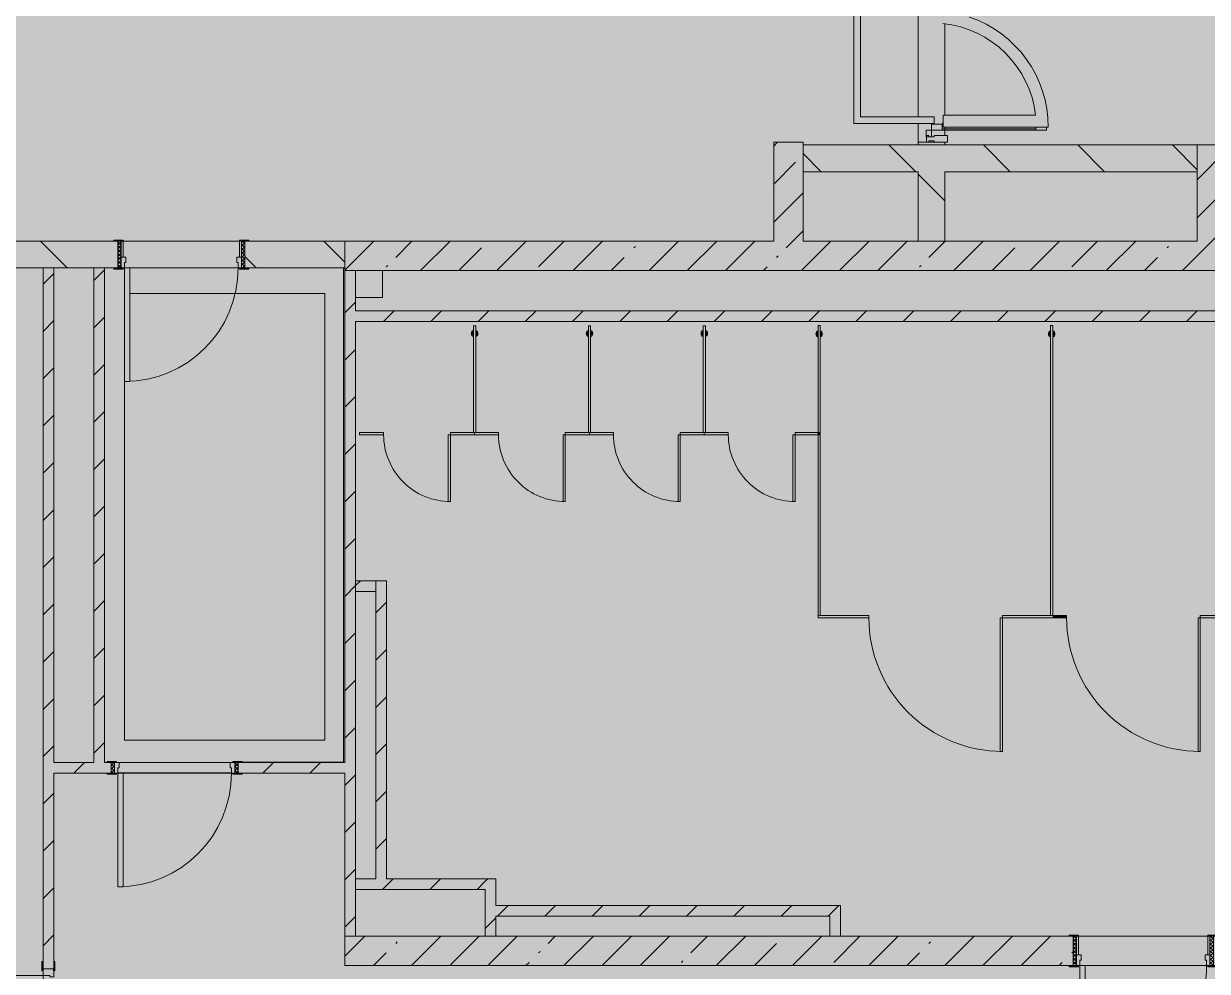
# Model space of a CAD drawing. Header units: millimetres. Extents: x 81633 to 280618, y -8553 to 29000.
# Drawn here: x 237307 to 246167, y 5138 to 12227 of the extents above; entities that cross this region are included whole.
import ezdxf

# ---------------------------------------------------------------- set-up
doc = ezdxf.new("R2010")
doc.units = ezdxf.units.MM
for name, color, linetype, lineweight, true_color in [('A-DETL-1', 7, 'Continuous', 5, 0x737373), ('A-DETL-GENF-4', 7, 'Continuous', 5, 0xe2e2e2), ('A-DETL-GENF-5', 7, 'Continuous', 5, 0xb7b7b7), ('A-DOOR-3', 7, 'Continuous', 5, 0xb7b7b7), ('A-DOOR-4', 7, 'Continuous', 5, 0xe2e2e2), ('A-DOOR-5', 7, 'Continuous', 5, 0xaaaaaa), ('A-DOOR-7', 7, 'Continuous', 5, 0x737373), ('A-DOOR-FRAM-2', 7, 'Continuous', 5, 0xe2e2e2), ('A-DOOR-FRAM-3', 7, 'Continuous', 5, 0xb7b7b7), ('A-DOOR-FRAM-4', 7, 'Continuous', 5, 0xaaaaaa), ('A-FLOR-3', 7, 'Continuous', 5, 0xb7b7b7), ('A-GENM-8', 7, 'Continuous', 5, 0x737373), ('A-GENM-9', 7, 'Continuous', 5, 0xe2ddcd), ('A-GLAZ-CWMG-4', 7, 'Continuous', 5, 0x737373), ('A-WALL-4', 7, 'Continuous', 9, 0x737373), ('I-WALL-6', 7, 'Continuous', 5, 0x737373)]:
    doc.layers.add(name, color=color, linetype=linetype, lineweight=lineweight, true_color=true_color)
doc.layers.add('A-DETL-GENF-3', color=7, linetype='Continuous', lineweight=9, true_color=0xc0c0c0, transparency=0.4)
doc.layers.add('I-WALL-5', color=7, linetype='Continuous', lineweight=5)
pattern_1 = [(45, (145501.93, 0), (-176.7767, 176.7767), [])]
pattern_2 = [(45, (145501.93, 0), (-285.1231, 285.1231), []), (45, (145787.05, 0), (-285.1231, 285.1231), [504.031, -100.806, 16.764, -84.042])]
pattern_3 = [(135, (145501.93, 0), (-353.5534, -353.5534), [])]

# ---------------------------------------------------------------- blocks, each defined once
blk = doc.blocks.new('110_Дверь_СКБ_1Ст_Внутренняя1 - Д-7а_л__950x2100h_Туалет-V150-2_3_3_птичка')
at = {"layer": 'A-DOOR-4'}
h = blk.add_hatch(color=256, dxfattribs=at)
h.paths.add_polyline_path([(487.5, 110), (487.5, 70), (477.5, 70), (477.5, 30), (512.5, 30), (512.5, 110)])
h.paths.add_polyline_path([(-462.5, 110), (-487.5, 110), (-487.5, 30), (-452.5, 30), (-452.5, 70), (-462.5, 70)])
at = {"layer": 'A-DOOR-5'}
h = blk.add_hatch(dxfattribs=at)
h.set_pattern_fill('FP_11', color=256, style=0, pattern_type=2)
h.set_pattern_definition([(135, (1776.41, 174.685), (-14.14214, -14.14214), []), (225, (1776.41, 174.685), (14.14214, -14.14214), [])])
h.paths.add_polyline_path([(537.5, 110), (512.5, 110), (512.5, -110), (537.5, -110)])
at = {"layer": 'A-DOOR-FRAM-2'}
for points in [[(447.5, 1060), (447.5, 110), (487.5, 110), (487.5, 1060)], [(-542.5, 118), (-542.5, 110), (-472.5, 110), (-472.5, 118)], [(567.5, 118), (497.5, 118), (497.5, 110), (567.5, 110)], [(-472.5, 30), (-487.5, 30), (-487.5, -110), (-472.5, -110)], [(512.5, 30), (497.5, 30), (497.5, -110), (512.5, -110)], [(-542.5, -110), (-542.5, -118), (-472.5, -118), (-472.5, -110)], [(567.5, -110), (497.5, -110), (497.5, -118), (567.5, -118)]]:
    blk.add_hatch(color=256, dxfattribs=at).paths.add_polyline_path(points)
at = {"layer": 'A-DOOR-FRAM-4'}
h = blk.add_hatch(dxfattribs=at)
h.set_pattern_fill('FP_12', color=256, style=0, pattern_type=2)
h.set_pattern_definition([(45, (-346.384, 174.685), (-14.1421, 14.1421), []), (135, (-346.384, 174.685), (-14.1421, -14.1421), [])])
h.paths.add_polyline_path([(-487.5, 110), (-512.5, 110), (-512.5, -110), (-487.5, -110)])
at = {"layer": 'A-DOOR-3'}
for p, q in [((487.5, 1060), (447.5, 1060)), ((447.5, 1060), (447.5, 110)), ((487.5, 110), (487.5, 1060)), ((447.5, 110), (487.5, 110))]:
    blk.add_line(p, q, dxfattribs=at)
blk.add_arc((487.5, 110), 950, 90, 180, dxfattribs=at)
at = {"layer": 'A-DOOR-FRAM-3'}
for p, q in [((-472.5, 118), (-542.5, 118)), ((-542.5, 118), (-542.5, 110)), ((-542.5, 110), (-472.5, 110)), ((-487.5, 110), (-512.5, 110)), ((-512.5, 110), (-512.5, -110)), ((-462.5, 110), (-487.5, 110)), ((-487.5, 110), (-487.5, 30)), ((-487.5, -110), (-487.5, 110)), ((-472.5, 110), (-487.5, 110)), ((-487.5, 110), (-487.5, 109)), ((-487.5, 109), (-472.5, 109)), ((-472.5, 110), (-472.5, 118)), ((-472.5, 109), (-472.5, 110)), ((-462.5, 70), (-462.5, 110)), ((487.5, 110), (487.5, 70)), ((512.5, 110), (487.5, 110)), ((567.5, 118), (497.5, 118)), ((497.5, 118), (497.5, 110)), ((512.5, 110), (497.5, 110)), ((497.5, 110), (497.5, 109)), ((497.5, 110), (567.5, 110)), ((497.5, 109), (512.5, 109)), ((512.5, 30), (512.5, 110)), ((537.5, 110), (512.5, 110)), ((512.5, 110), (512.5, -110)), ((512.5, 109), (512.5, 110)), ((537.5, -110), (537.5, 110)), ((567.5, 110), (567.5, 118)), ((-487.5, 30), (-452.5, 30)), ((-472.5, 30), (-487.5, 30)), ((-487.5, 30), (-487.5, -110)), ((-472.5, -110), (-472.5, 30)), ((-452.5, 70), (-462.5, 70)), ((-452.5, 30), (-452.5, 70)), ((487.5, 70), (477.5, 70)), ((477.5, 70), (477.5, 30)), ((477.5, 30), (512.5, 30)), ((512.5, 30), (497.5, 30)), ((497.5, 30), (497.5, -110)), ((512.5, -110), (512.5, 30)), ((-472.5, -110), (-542.5, -110)), ((-542.5, -110), (-542.5, -118)), ((-542.5, -118), (-472.5, -118)), ((-512.5, -110), (-487.5, -110)), ((-487.5, -110), (-472.5, -110)), ((-472.5, -118), (-472.5, -110)), ((497.5, -110), (512.5, -110)), ((567.5, -110), (497.5, -110)), ((497.5, -110), (497.5, -118)), ((497.5, -118), (567.5, -118)), ((512.5, -110), (537.5, -110)), ((567.5, -118), (567.5, -110))]:
    blk.add_line(p, q, dxfattribs=at)
blk = doc.blocks.new('110_Дверь_СКБ_2Ст - Д-5_п_ Из игровой в коридор-32215844-2_3_3_птичка')
at = {"layer": 'A-DOOR-4'}
for points in [[(-637.5, 940), (-637.5, 40), (-587.5, 40), (-587.5, 940)], [(612.5, 371.3), (612.5, 40), (662.5, 40), (662.5, 440), (612.5, 440)]]:
    blk.add_hatch(color=256, dxfattribs=at).paths.add_polyline_path(points)
h = blk.add_hatch(color=256, dxfattribs=at)
h.paths.add_polyline_path([(-687.5, 40), (-687.5, -40), (-627.5, -40), (-627.5, -10), (-637.5, -10), (-637.5, 40)])
h.paths.add_polyline_path([(652.5, -40), (712.5, -40), (712.5, 40), (662.5, 40), (662.5, -10), (652.5, -10)])
at = {"layer": 'A-DOOR-FRAM-2'}
for points in [[(-742.5, 40), (-672.5, 40), (-672.5, 48), (-742.5, 48)], [(697.5, 40), (767.5, 40), (767.5, 48), (697.5, 48)], [(-742.5, -48), (-672.5, -48), (-672.5, -40), (-742.5, -40)], [(697.5, -48), (767.5, -48), (767.5, -40), (697.5, -40)]]:
    blk.add_hatch(color=256, dxfattribs=at).paths.add_polyline_path(points)
at = {"layer": 'A-DOOR-3'}
for p, q in [((-637.5, 940), (-637.5, 40)), ((-587.5, 940), (-637.5, 940)), ((-587.5, 40), (-587.5, 940)), ((662.5, 440), (612.5, 440)), ((612.5, 440), (612.5, 40)), ((662.5, 40), (662.5, 440)), ((-637.5, 40), (-587.5, 40)), ((612.5, 40), (662.5, 40))]:
    blk.add_line(p, q, dxfattribs=at)
for centre, radius, start, end in [((-637.5, 40), 900, 0, 90), ((662.5, 40), 400, 90, 180)]:
    blk.add_arc(centre, radius, start, end, dxfattribs=at)
at = {"layer": 'A-DOOR-FRAM-3'}
for p, q in [((-672.5, 48), (-742.5, 48)), ((-742.5, 48), (-742.5, 40)), ((-742.5, 40), (-672.5, 40)), ((-637.5, 40), (-687.5, 40)), ((-687.5, 40), (-687.5, -40)), ((-672.5, 40), (-672.5, 48)), ((-637.5, -10), (-637.5, 40)), ((662.5, 40), (662.5, -10)), ((712.5, 40), (662.5, 40)), ((767.5, 48), (697.5, 48)), ((697.5, 48), (697.5, 40)), ((697.5, 40), (767.5, 40)), ((712.5, -40), (712.5, 40)), ((767.5, 40), (767.5, 48)), ((-672.5, -40), (-742.5, -40)), ((-742.5, -40), (-742.5, -48)), ((-742.5, -48), (-672.5, -48)), ((-672.5, -39), (-687.5, -39)), ((-687.5, -39), (-687.5, -40)), ((-687.5, -40), (-627.5, -40)), ((-687.5, -40), (-672.5, -40)), ((-672.5, -40), (-672.5, -39)), ((-672.5, -48), (-672.5, -40)), ((-627.5, -10), (-637.5, -10)), ((-627.5, -40), (-627.5, -10)), ((662.5, -10), (652.5, -10)), ((652.5, -10), (652.5, -40)), ((652.5, -40), (712.5, -40)), ((712.5, -39), (697.5, -39)), ((697.5, -39), (697.5, -40)), ((697.5, -40), (712.5, -40)), ((767.5, -40), (697.5, -40)), ((697.5, -40), (697.5, -48)), ((697.5, -48), (767.5, -48)), ((712.5, -40), (712.5, -39)), ((767.5, -48), (767.5, -40))]:
    blk.add_line(p, q, dxfattribs=at)
blk = doc.blocks.new('110_Дверь_СКБ_1Ст_Внутренняя1 - Д-8 950x2100h_охрана-V109-2_3_3_птичка')
at = {"layer": 'A-DOOR-4'}
h = blk.add_hatch(color=256, dxfattribs=at)
h.paths.add_polyline_path([(437.5, 100), (437.5, 60), (427.5, 60), (427.5, 20), (462.5, 20), (462.5, 100)])
h.paths.add_polyline_path([(-412.5, 100), (-437.5, 100), (-437.5, 20), (-402.5, 20), (-402.5, 60), (-412.5, 60)])
at = {"layer": 'A-DOOR-5'}
h = blk.add_hatch(dxfattribs=at)
h.set_pattern_fill('FP_6', color=256, style=0, pattern_type=2)
h.set_pattern_definition([(135, (1826.41, 164.685), (-14.14214, -14.14214), []), (225, (1826.41, 164.685), (14.14214, -14.14214), [])])
h.paths.add_polyline_path([(487.5, 100), (462.5, 100), (462.5, -100), (487.5, -100)])
at = {"layer": 'A-DOOR-FRAM-2'}
for points in [[(397.5, 950), (397.5, 100), (437.5, 100), (437.5, 950)], [(-492.5, 108), (-492.5, 100), (-422.5, 100), (-422.5, 108)], [(517.5, 108), (447.5, 108), (447.5, 100), (517.5, 100)], [(-422.5, 20), (-437.5, 20), (-437.5, -100), (-422.5, -100)], [(462.5, 20), (447.5, 20), (447.5, -100), (462.5, -100)], [(-492.5, -100), (-492.5, -108), (-422.5, -108), (-422.5, -100)], [(447.5, -100), (447.5, -108), (517.5, -108), (517.5, -100)]]:
    blk.add_hatch(color=256, dxfattribs=at).paths.add_polyline_path(points)
at = {"layer": 'A-DOOR-FRAM-4'}
h = blk.add_hatch(dxfattribs=at)
h.set_pattern_fill('FP_7', color=256, style=0, pattern_type=2)
h.set_pattern_definition([(45, (-296.384, 164.685), (-14.1421, 14.1421), []), (135, (-296.384, 164.685), (-14.1421, -14.1421), [])])
h.paths.add_polyline_path([(-437.5, 100), (-462.5, 100), (-462.5, -100), (-437.5, -100)])
at = {"layer": 'A-DOOR-3'}
for p, q in [((437.5, 950), (397.5, 950)), ((397.5, 950), (397.5, 100)), ((437.5, 100), (437.5, 950)), ((397.5, 100), (437.5, 100))]:
    blk.add_line(p, q, dxfattribs=at)
blk.add_arc((437.5, 100), 850, 90, 180, dxfattribs=at)
at = {"layer": 'A-DOOR-FRAM-3'}
for p, q in [((-422.5, 108), (-492.5, 108)), ((-492.5, 108), (-492.5, 100)), ((-492.5, 100), (-422.5, 100)), ((-437.5, 100), (-462.5, 100)), ((-462.5, 100), (-462.5, -100)), ((-412.5, 100), (-437.5, 100)), ((-437.5, 100), (-437.5, 20)), ((-437.5, -100), (-437.5, 100)), ((-422.5, 100), (-437.5, 100)), ((-437.5, 100), (-437.5, 99)), ((-437.5, 99), (-422.5, 99)), ((-422.5, 100), (-422.5, 108)), ((-422.5, 99), (-422.5, 100)), ((-412.5, 60), (-412.5, 100)), ((437.5, 100), (437.5, 60)), ((462.5, 100), (437.5, 100)), ((517.5, 108), (447.5, 108)), ((447.5, 108), (447.5, 100)), ((462.5, 100), (447.5, 100)), ((447.5, 100), (447.5, 99)), ((447.5, 100), (517.5, 100)), ((447.5, 99), (462.5, 99)), ((462.5, 20), (462.5, 100)), ((487.5, 100), (462.5, 100)), ((462.5, 100), (462.5, -100)), ((462.5, 99), (462.5, 100)), ((487.5, -100), (487.5, 100)), ((517.5, 100), (517.5, 108)), ((-437.5, 20), (-402.5, 20)), ((-422.5, 20), (-437.5, 20)), ((-437.5, 20), (-437.5, -100)), ((-422.5, -100), (-422.5, 20)), ((-402.5, 60), (-412.5, 60)), ((-402.5, 20), (-402.5, 60)), ((437.5, 60), (427.5, 60)), ((427.5, 60), (427.5, 20)), ((427.5, 20), (462.5, 20)), ((462.5, 20), (447.5, 20)), ((447.5, 20), (447.5, -100)), ((462.5, -100), (462.5, 20)), ((-422.5, -100), (-492.5, -100)), ((-492.5, -100), (-492.5, -108)), ((-492.5, -108), (-422.5, -108)), ((-462.5, -100), (-437.5, -100)), ((-437.5, -100), (-422.5, -100)), ((-422.5, -108), (-422.5, -100)), ((447.5, -100), (462.5, -100)), ((517.5, -100), (447.5, -100)), ((447.5, -100), (447.5, -108)), ((447.5, -108), (517.5, -108)), ((462.5, -100), (487.5, -100)), ((517.5, -108), (517.5, -100))]:
    blk.add_line(p, q, dxfattribs=at)
blk = doc.blocks.new('110_Дверь_СКБ_1Ст_Внутренняя1 - Д-8 950x2100h_охрана-V153-2_3_3_птичка')
at = {"layer": 'A-DOOR-4'}
h = blk.add_hatch(color=256, dxfattribs=at)
h.paths.add_polyline_path([(437.5, 40), (437.5, 0), (427.5, 0), (427.5, -40), (462.5, -40), (462.5, 40)])
h.paths.add_polyline_path([(-412.5, 40), (-437.5, 40), (-437.5, -40), (-402.5, -40), (-402.5, 0), (-412.5, 0)])
at = {"layer": 'A-DOOR-5'}
h = blk.add_hatch(dxfattribs=at)
h.set_pattern_fill('FP_15', color=256, style=0, pattern_type=2)
h.set_pattern_definition([(135, (1826.41, 104.685), (-14.14214, -14.14214), []), (225, (1826.41, 104.685), (14.14214, -14.14214), [])])
h.paths.add_polyline_path([(487.5, 40), (462.5, 40), (462.5, -40), (487.5, -40)])
at = {"layer": 'A-DOOR-FRAM-2'}
for points in [[(397.5, 890), (397.5, 40), (437.5, 40), (437.5, 890)], [(-492.5, 48), (-492.5, 40), (-422.5, 40), (-422.5, 48)], [(517.5, 48), (447.5, 48), (447.5, 40), (517.5, 40)], [(-422.5, -40), (-492.5, -40), (-492.5, -48), (-422.5, -48)], [(447.5, -40), (447.5, -48), (517.5, -48), (517.5, -40)]]:
    blk.add_hatch(color=256, dxfattribs=at).paths.add_polyline_path(points)
at = {"layer": 'A-DOOR-FRAM-4'}
h = blk.add_hatch(dxfattribs=at)
h.set_pattern_fill('FP_16', color=256, style=0, pattern_type=2)
h.set_pattern_definition([(45, (-296.384, 104.685), (-14.1421, 14.1421), []), (135, (-296.384, 104.685), (-14.1421, -14.1421), [])])
h.paths.add_polyline_path([(-437.5, 40), (-462.5, 40), (-462.5, -40), (-437.5, -40)])
at = {"layer": 'A-DOOR-3'}
for p, q in [((437.5, 890), (397.5, 890)), ((397.5, 890), (397.5, 40)), ((437.5, 40), (437.5, 890)), ((397.5, 40), (437.5, 40))]:
    blk.add_line(p, q, dxfattribs=at)
blk.add_arc((437.5, 40), 850, 90, 180, dxfattribs=at)
at = {"layer": 'A-DOOR-FRAM-3'}
for p, q in [((-422.5, 48), (-492.5, 48)), ((-492.5, 48), (-492.5, 40)), ((-492.5, 40), (-422.5, 40)), ((-437.5, 40), (-462.5, 40)), ((-462.5, 40), (-462.5, -40)), ((-412.5, 40), (-437.5, 40)), ((-437.5, 40), (-437.5, -40)), ((-437.5, -40), (-437.5, 40)), ((-422.5, 40), (-437.5, 40)), ((-437.5, 40), (-437.5, 39)), ((-437.5, 39), (-422.5, 39)), ((-422.5, 40), (-422.5, 48)), ((-422.5, 39), (-422.5, 40)), ((-412.5, 0), (-412.5, 40)), ((-402.5, 0), (-412.5, 0)), ((-402.5, -40), (-402.5, 0)), ((437.5, 0), (427.5, 0)), ((427.5, 0), (427.5, -40)), ((437.5, 40), (437.5, 0)), ((462.5, 40), (437.5, 40)), ((517.5, 48), (447.5, 48)), ((447.5, 48), (447.5, 40)), ((462.5, 40), (447.5, 40)), ((447.5, 40), (447.5, 39)), ((447.5, 40), (517.5, 40)), ((447.5, 39), (462.5, 39)), ((462.5, -40), (462.5, 40)), ((487.5, 40), (462.5, 40)), ((462.5, 40), (462.5, -40)), ((462.5, 39), (462.5, 40)), ((487.5, -40), (487.5, 40)), ((517.5, 40), (517.5, 48)), ((-422.5, -40), (-492.5, -40)), ((-492.5, -40), (-492.5, -48)), ((-492.5, -48), (-422.5, -48)), ((-462.5, -40), (-437.5, -40)), ((-422.5, -39), (-437.5, -39)), ((-437.5, -39), (-437.5, -40)), ((-437.5, -40), (-402.5, -40)), ((-437.5, -40), (-422.5, -40)), ((-422.5, -40), (-422.5, -39)), ((-422.5, -48), (-422.5, -40)), ((427.5, -40), (462.5, -40)), ((462.5, -39), (447.5, -39)), ((447.5, -39), (447.5, -40)), ((447.5, -40), (462.5, -40)), ((517.5, -40), (447.5, -40)), ((447.5, -40), (447.5, -48)), ((447.5, -48), (517.5, -48)), ((462.5, -40), (462.5, -39)), ((462.5, -40), (487.5, -40)), ((517.5, -48), (517.5, -40))]:
    blk.add_line(p, q, dxfattribs=at)
blk = doc.blocks.new('131_Сантехническая перегородка 7 - СП-1-V229-2_3_3_птичка')
at = {"layer": 'A-GENM-9'}
blk.add_hatch(color=256, dxfattribs=at).paths.add_polyline_path([(2165.9, 8), (-4.1, 8), (-4.1, -8), (2165.9, -8)])
at = {"layer": 'A-GENM-8'}
for p, q in [((2165.9, 8), (-4.1, 8)), ((-4.1, 8), (-4.1, -8)), ((2165.9, -8), (2165.9, 8)), ((-4.1, -8), (2165.9, -8))]:
    blk.add_line(p, q, dxfattribs=at)
at = {"layer": 'A-GENM-8', "flags": 128}
for points in [[(71.5, 8), (71.1, 8.5), (70.8, 9), (70.4, 9.5), (70, 9.9), (69.6, 10.4), (69.2, 10.8), (68.8, 11.2), (68.3, 11.6), (67.8, 12), (67.3, 12.3), (66.8, 12.7), (66.3, 13), (65.8, 13.3), (65.3, 13.6), (64.7, 13.8), (64.2, 14), (63.6, 14.3), (63, 14.4), (62.4, 14.6), (61.9, 14.7), (61.3, 14.9), (60.7, 14.9), (60.1, 15), (59.5, 15.1), (58.9, 15.1), (58.3, 15.1), (57.7, 15), (57.1, 15), (56.5, 14.9), (55.9, 14.8), (55.3, 14.7), (54.7, 14.5), (54.1, 14.4), (53.5, 14.2), (53, 13.9), (52.4, 13.7), (51.9, 13.4), (51.4, 13.2), (50.8, 12.9), (50.3, 12.5), (49.8, 12.2), (49.3, 11.8), (48.9, 11.4), (48.4, 11), (48, 10.6), (47.6, 10.2), (47.2, 9.7), (46.8, 9.3), (46.4, 8.8), (46.1, 8.3), (45.9, 8)], [(45.9, -8), (46.3, -8.5), (46.6, -9), (47, -9.5), (47.4, -9.9), (47.8, -10.4), (48.2, -10.8), (48.6, -11.2), (49.1, -11.6), (49.6, -12), (50, -12.3), (50.5, -12.7), (51.1, -13), (51.6, -13.3), (52.1, -13.6), (52.7, -13.8), (53.2, -14), (53.8, -14.3), (54.4, -14.4), (54.9, -14.6), (55.5, -14.7), (56.1, -14.9), (56.7, -14.9), (57.3, -15), (57.9, -15.1), (58.5, -15.1), (59.1, -15.1), (59.7, -15), (60.3, -15), (60.9, -14.9), (61.5, -14.8), (62.1, -14.7), (62.7, -14.5), (63.3, -14.4), (63.8, -14.2), (64.4, -13.9), (65, -13.7), (65.5, -13.4), (66, -13.2), (66.6, -12.9), (67.1, -12.5), (67.6, -12.2), (68, -11.8), (68.5, -11.4), (69, -11), (69.4, -10.6), (69.8, -10.2), (70.2, -9.7), (70.6, -9.3), (70.9, -8.8), (71.3, -8.3), (71.5, -8)]]:
    blk.add_lwpolyline(points, dxfattribs=at)
at = {"layer": 'A-GENM-8'}
for radius, start, end in [(24.6, 19.91127, 160.08873), (17.6, 45, 135), (17.6, 45, 135), (15.1, 45, 135), (24.6, 199.91127, 340.08873), (17.6, 225, 315), (17.6, 225, 315), (15.1, 225, 315)]:
    blk.add_arc((58.7, 0), radius, start, end, dxfattribs=at)
blk = doc.blocks.new('131_Сантехническая перегородка 6 - СП-1-V230-2_3_3_птичка')
at = {"layer": 'A-GENM-9'}
blk.add_hatch(color=256, dxfattribs=at).paths.add_polyline_path([(800, 8), (0, 8), (0, -8), (800, -8)])
at = {"layer": 'A-GENM-8'}
for p, q in [((800, 8), (0, 8)), ((0, 8), (0, -8)), ((800, -8), (800, 8)), ((0, -8), (800, -8))]:
    blk.add_line(p, q, dxfattribs=at)
at = {"layer": 'A-GENM-8', "flags": 128}
for points in [[(71.5, 8), (71.1, 8.5), (70.8, 9), (70.4, 9.5), (70, 9.9), (69.6, 10.4), (69.2, 10.8), (68.8, 11.2), (68.3, 11.6), (67.8, 12), (67.3, 12.3), (66.8, 12.7), (66.3, 13), (65.8, 13.3), (65.3, 13.6), (64.7, 13.8), (64.2, 14), (63.6, 14.3), (63, 14.4), (62.4, 14.6), (61.9, 14.7), (61.3, 14.9), (60.7, 14.9), (60.1, 15), (59.5, 15.1), (58.9, 15.1), (58.3, 15.1), (57.7, 15), (57.1, 15), (56.5, 14.9), (55.9, 14.8), (55.3, 14.7), (54.7, 14.5), (54.1, 14.4), (53.5, 14.2), (53, 13.9), (52.4, 13.7), (51.9, 13.4), (51.4, 13.2), (50.8, 12.9), (50.3, 12.5), (49.8, 12.2), (49.3, 11.8), (48.9, 11.4), (48.4, 11), (48, 10.6), (47.6, 10.2), (47.2, 9.7), (46.8, 9.3), (46.4, 8.8), (46.1, 8.3), (45.9, 8)], [(45.9, -8), (46.3, -8.5), (46.6, -9), (47, -9.5), (47.4, -9.9), (47.8, -10.4), (48.2, -10.8), (48.6, -11.2), (49.1, -11.6), (49.6, -12), (50, -12.3), (50.5, -12.7), (51.1, -13), (51.6, -13.3), (52.1, -13.6), (52.7, -13.8), (53.2, -14), (53.8, -14.3), (54.4, -14.4), (54.9, -14.6), (55.5, -14.7), (56.1, -14.9), (56.7, -14.9), (57.3, -15), (57.9, -15.1), (58.5, -15.1), (59.1, -15.1), (59.7, -15), (60.3, -15), (60.9, -14.9), (61.5, -14.8), (62.1, -14.7), (62.7, -14.5), (63.3, -14.4), (63.8, -14.2), (64.4, -13.9), (65, -13.7), (65.5, -13.4), (66, -13.2), (66.6, -12.9), (67.1, -12.5), (67.6, -12.2), (68, -11.8), (68.5, -11.4), (69, -11), (69.4, -10.6), (69.8, -10.2), (70.2, -9.7), (70.6, -9.3), (70.9, -8.8), (71.3, -8.3), (71.5, -8)]]:
    blk.add_lwpolyline(points, dxfattribs=at)
at = {"layer": 'A-GENM-8'}
for radius, start, end in [(24.6, 19.91127, 160.08873), (17.6, 45, 135), (17.6, 45, 135), (15.1, 45, 135), (24.6, 199.91127, 340.08873), (17.6, 225, 315), (17.6, 225, 315), (15.1, 225, 315)]:
    blk.add_arc((58.7, 0), radius, start, end, dxfattribs=at)
blk = doc.blocks.new('131_Сантехническая перегородка_Дверь МГН - СД-1-V231-2_3_3_птичка')
at = {"layer": 'A-GENM-9'}
for points in [[(-370, 8), (-370, -8), (10, -8), (10, 8)], [(1010, 8), (1010, -8), (1390, -8), (1390, 8), (1276.9, 8)]]:
    blk.add_hatch(color=256, dxfattribs=at).paths.add_polyline_path(points)
at = {"layer": 'A-DOOR-7'}
for p, q in [((10, 1008), (26, 1008)), ((10, 8), (10, 1008)), ((26, 8), (26, 1008)), ((10, 8), (26, 8))]:
    blk.add_line(p, q, dxfattribs=at)
blk.add_arc((10, 8), 1000, 360, 90, dxfattribs=at)
at = {"layer": 'A-GENM-8'}
for p, q in [((10, 8), (-370, 8)), ((-370, 8), (-370, -8)), ((10, -8), (10, 8)), ((1390, 8), (1010, 8)), ((1010, 8), (1010, -8)), ((1390, -8), (1390, 8)), ((-370, -8), (10, -8)), ((1010, -8), (1390, -8))]:
    blk.add_line(p, q, dxfattribs=at)
blk = doc.blocks.new('131_Сантехническая перегородка_Дверь 5 - СД-1-V232-2_3_3_птичка')
at = {"layer": 'A-GENM-9'}
for points in [[(70, 8), (70, -8), (250, -8), (250, 8)], [(750, 8), (750, -8), (930, -8), (930, 8)]]:
    blk.add_hatch(color=256, dxfattribs=at).paths.add_polyline_path(points)
at = {"layer": 'A-DOOR-7'}
for p, q in [((266, 508), (250, 508)), ((250, 8), (250, 508)), ((266, 8), (266, 508)), ((266, 8), (250, 8))]:
    blk.add_line(p, q, dxfattribs=at)
blk.add_arc((250, 8), 500, 360, 90, dxfattribs=at)
at = {"layer": 'A-GENM-8'}
for p, q in [((250, 8), (70, 8)), ((70, 8), (70, -8)), ((250, -8), (250, 8)), ((930, 8), (750, 8)), ((750, 8), (750, -8)), ((930, -8), (930, 8)), ((70, -8), (250, -8)), ((750, -8), (930, -8))]:
    blk.add_line(p, q, dxfattribs=at)
blk = doc.blocks.new('131_Сантехническая перегородка_Дверь МГН 2 - СД-1-V233-2_3_3_птичка')
at = {"layer": 'A-GENM-9'}
for points in [[(-430, 8), (-430, -8), (10, -8), (10, 8)], [(1010, 8), (1010, -8), (1110, -8), (1110, 8)]]:
    blk.add_hatch(color=256, dxfattribs=at).paths.add_polyline_path(points)
at = {"layer": 'A-DOOR-7'}
for p, q in [((10, 1008), (26, 1008)), ((10, 8), (10, 1008)), ((26, 8), (26, 1008)), ((10, 8), (26, 8))]:
    blk.add_line(p, q, dxfattribs=at)
blk.add_arc((10, 8), 1000, 360, 90, dxfattribs=at)
at = {"layer": 'A-GENM-8'}
for p, q in [((10, 8), (-430, 8)), ((-430, 8), (-430, -8)), ((10, -8), (10, 8)), ((1110, 8), (1010, 8)), ((1010, 8), (1010, -8)), ((1110, -8), (1110, 8)), ((-430, -8), (10, -8)), ((1010, -8), (1110, -8))]:
    blk.add_line(p, q, dxfattribs=at)
blk = doc.blocks.new('Дверь_Витражная_остекление_ - ВВ-7 остекление-32349468-2_3_3_птичка')
at = {"layer": 'A-DETL-GENF-4'}
for points in [[(-860, -106.8), (-860, -880), (-837.2, -880), (-837.2, -106.8), (-815, -106.8), (-815, -20), (-860, -20)], [(865, -103.8), (877.8, -103.8), (877.8, -880), (910, -880), (910, -140), (900, -140), (900, -40), (910, -40), (910, -20), (865, -20)]]:
    blk.add_hatch(color=256, dxfattribs=at).paths.add_polyline_path(points)
at = {"layer": 'A-DETL-GENF-5'}
for p, q in [((-815, -20), (-860, -20)), ((-860, -880), (-860, -20)), ((-815, -20), (-860, -20)), ((-860, -20), (-860, -880)), ((-815, -106.8), (-815, -20)), ((-815, -106.8), (-815, -20)), ((865, -103.8), (865, -20)), ((865, -20), (865, -103.8)), ((-860, -100), (-815, -100)), ((-850, -800), (-850, -100)), ((-806, -106.8), (-806, -100)), ((900, -100), (865, -100)), ((900, -800), (900, -140)), ((910, -880), (910, -140)), ((910, -880), (910, -140)), ((-860, -800), (-837.2, -800)), ((-860, -880), (-837.2, -880)), ((-860, -880), (-837.2, -880)), ((910, -800), (877.8, -800)), ((910, -880), (877.8, -880)), ((877.8, -880), (910, -880))]:
    blk.add_line(p, q, dxfattribs=at)
at = {"layer": 'A-DOOR-3'}
for p, q in [((-910, 20), (-860, 20)), ((-910, -20), (-910, 20)), ((-860, 20), (-860, -20)), ((860, 20), (910, 20)), ((860, -20), (860, 20)), ((910, 20), (910, -20)), ((-860, -20), (-910, -20)), ((-860, -880), (-860, -20)), ((910, -20), (860, -20)), ((860, -103.8), (860, -39))]:
    blk.add_line(p, q, dxfattribs=at)
for centre, start, end in [((-860, -20), 354.22155, 0), ((860, -20), 180, 185.77845), ((-860, -20), 270, 271.54729)]:
    blk.add_arc(centre, 860, start, end, dxfattribs=at)
blk = doc.blocks.new('Прямоугольный импост - Импост структурный с накладкой - 160мм Темный-32310142-2_3_3_птичка')
at = {"layer": 'A-GLAZ-CWMG-4'}
for p, q in [((-50, 0), (-50, 17)), ((-50, 17), (0, 17)), ((-40, 0), (-50, 0)), ((-40, -40), (-40, 0)), ((0, 0), (-10, 0)), ((-10, 0), (-10, -40)), ((0, 17), (0, 0)), ((-50, -140), (-50, -40)), ((-50, -40), (-40, -40)), ((-10, -40), (0, -40)), ((0, -40), (0, -140)), ((0, -140), (-50, -140))]:
    blk.add_line(p, q, dxfattribs=at)

msp = doc.modelspace()

# ---------------------------------------------------------------- hatches: boundary and pattern name
at = {"layer": 'A-DETL-GENF-3'}
msp.add_hatch(color=256, dxfattribs=at).paths.add_polyline_path([(270739.9, -258), (270739.9, 21558), (238809.9, 21558), (238809.9, 27348), (230361.9, 27348), (230361.9, 5750), (234703.9, 5750), (234703.9, -258), (270432.1, -258)])
at = {"layer": 'I-WALL-5'}
h = msp.add_hatch(dxfattribs=at)
h.set_pattern_fill('FP_88', color=256, style=0, pattern_type=2)
h.set_pattern_definition(pattern_2)
h.paths.add_polyline_path([(243140.9, 10600), (243140.9, 11340), (242920.9, 11340), (242920.9, 10600)])
h = msp.add_hatch(dxfattribs=at)
h.set_pattern_fill('FP_91', color=256, style=0, pattern_type=2)
h.set_pattern_definition(pattern_3)
h.paths.add_polyline_path([(246090.9, 11120), (246090.9, 11320), (243140.9, 11320), (243140.9, 11120), (245448.5, 11120)])
h = msp.add_hatch(dxfattribs=at)
h.set_pattern_fill('FP_88', color=256, style=0, pattern_type=2)
h.set_pattern_definition(pattern_2)
h.paths.add_polyline_path([(246310.9, 10600), (246310.9, 11320), (246090.9, 11320), (246090.9, 10600)])
h = msp.add_hatch(dxfattribs=at)
h.set_pattern_fill('FP_91', color=256, style=0, pattern_type=2)
h.set_pattern_definition(pattern_3)
h.paths.add_polyline_path([(244201.9, 10600), (244201.9, 11120), (244001.9, 11120), (244001.9, 10600)])
h = msp.add_hatch(dxfattribs=at)
h.set_pattern_fill('FP_91', color=256, style=0, pattern_type=2)
h.set_pattern_definition(pattern_3)
h.paths.add_polyline_path([(237120.7, 10400), (238011.9, 10400), (238011.9, 10600), (236886.9, 10600), (236886.9, 10400), (236941.9, 10400)])
h.paths.add_polyline_path([(235111.9, 10400), (235486.9, 10400), (235486.9, 10600), (235111.9, 10600), (235111.9, 10520)])
h.paths.add_polyline_path([(239711.9, 10400), (239711.9, 10600), (238961.9, 10600), (238961.9, 10400), (239202.6, 10400)])
h = msp.add_hatch(dxfattribs=at)
h.set_pattern_fill('FP_88', color=256, style=0, pattern_type=2)
h.set_pattern_definition(pattern_2)
h.paths.add_polyline_path([(244407.5, 10380), (247111.9, 10380), (247111.9, 10600), (239711.9, 10600), (239711.9, 10380), (243366.6, 10380)])
h = msp.add_hatch(dxfattribs=at)
h.set_pattern_fill('FP_92', color=256, style=0, pattern_type=2)
h.set_pattern_definition(pattern_1)
h.paths.add_polyline_path([(237451.9, 125), (237531.9, 125), (237531.9, 3755), (237451.9, 3755), (237451.9, 319.7)])
h.paths.add_polyline_path([(237451.9, 5155), (237531.9, 5155), (237531.9, 10400), (237451.9, 10400), (237451.9, 5210)])
h = msp.add_hatch(dxfattribs=at)
h.set_pattern_fill('FP_92', color=256, style=0, pattern_type=2)
h.set_pattern_definition(pattern_1)
h.paths.add_polyline_path([(237831.9, 6700), (237911.9, 6700), (237911.9, 10400), (237831.9, 10400), (237831.9, 6827.7)])
h = msp.add_hatch(dxfattribs=at)
h.set_pattern_fill('FP_92', color=256, style=0, pattern_type=2)
h.set_pattern_definition(pattern_1)
h.paths.add_polyline_path([(239791.9, 5400), (239791.9, 10380), (239711.9, 10377.5), (239711.9, 5400)])
h = msp.add_hatch(dxfattribs=at)
h.set_pattern_fill('FP_92', color=256, style=0, pattern_type=2)
h.set_pattern_definition(pattern_1)
h.paths.add_polyline_path([(246581.9, 10000), (246581.9, 10080), (239791.9, 10080), (239791.9, 10000), (243366.6, 10000)])
h = msp.add_hatch(dxfattribs=at)
h.set_pattern_fill('FP_92', color=256, style=0, pattern_type=2)
h.set_pattern_definition(pattern_1)
h.paths.add_polyline_path([(239941.9, 7980), (239941.9, 8060), (239791.9, 8060), (239791.9, 7980)])
h = msp.add_hatch(dxfattribs=at)
h.set_pattern_fill('FP_92', color=256, style=0, pattern_type=2)
h.set_pattern_definition(pattern_1)
h.paths.add_polyline_path([(239791.9, 7980), (240021.9, 7980), (240021.9, 8060), (239791.9, 8060), (239791.9, 8011)])
h = msp.add_hatch(dxfattribs=at)
h.set_pattern_fill('FP_92', color=256, style=0, pattern_type=2)
h.set_pattern_definition(pattern_1)
h.paths.add_polyline_path([(240021.9, 5830), (240021.9, 7980), (239941.9, 7980), (239941.9, 5830)])
h = msp.add_hatch(dxfattribs=at)
h.set_pattern_fill('FP_92', color=256, style=0, pattern_type=2)
h.set_pattern_definition(pattern_1)
h.paths.add_polyline_path([(237931.9, 6620), (237961.9, 6620), (237961.9, 6700), (237531.9, 6700), (237531.9, 6620)])
h.paths.add_polyline_path([(239202.6, 6620), (239711.9, 6620), (239711.9, 6700), (238911.9, 6700), (238911.9, 6620), (238941.9, 6620)])
h = msp.add_hatch(dxfattribs=at)
h.set_pattern_fill('FP_92', color=256, style=0, pattern_type=2)
h.set_pattern_definition(pattern_1)
h.paths.add_polyline_path([(240761.9, 5750), (240761.9, 5830), (239791.9, 5830), (239791.9, 5750)])
h = msp.add_hatch(dxfattribs=at)
h.set_pattern_fill('FP_92', color=256, style=0, pattern_type=2)
h.set_pattern_definition(pattern_1)
h.paths.add_polyline_path([(240841.9, 5400), (240841.9, 5830), (240761.9, 5830), (240761.9, 5400)])
h = msp.add_hatch(dxfattribs=at)
h.set_pattern_fill('FP_92', color=256, style=0, pattern_type=2)
h.set_pattern_definition(pattern_1)
h.paths.add_polyline_path([(243341.9, 5550), (243341.9, 5630), (240841.9, 5630), (240841.9, 5550)])
h = msp.add_hatch(dxfattribs=at)
h.set_pattern_fill('FP_92', color=256, style=0, pattern_type=2)
h.set_pattern_definition(pattern_1)
h.paths.add_polyline_path([(243366.6, 5400), (243421.9, 5400), (243421.9, 5630), (243341.9, 5630), (243341.9, 5400)])
h = msp.add_hatch(dxfattribs=at)
h.set_pattern_fill('FP_88', color=256, style=0, pattern_type=2)
h.set_pattern_definition(pattern_2)
h.paths.add_polyline_path([(247111.9, 5180), (247111.9, 5400), (246211.9, 5400), (246211.9, 5180), (247071.9, 5180)])
h.paths.add_polyline_path([(243366.6, 5180), (245161.9, 5180), (245161.9, 5400), (239711.9, 5400), (239711.9, 5180)])

# ---------------------------------------------------------------- linework, layer by layer
at = {"layer": 'A-DETL-1'}
for p, q in [((238101.9, 10207.5), (239561.9, 10207.5)), ((239561.9, 10207.5), (239561.9, 6867.5)), ((238061.9, 6867.5), (238061.9, 9550)), ((239561.9, 6867.5), (238061.9, 6867.5))]:
    msp.add_line(p, q, dxfattribs=at)
at = {"layer": 'A-FLOR-3'}
for p, q in [((243521.9, 13150), (243521.9, 11481.2)), ((243571.9, 11531.2), (243571.9, 13100)), ((244121.9, 11531.2), (243571.9, 11531.2)), ((244121.9, 11481.2), (244121.9, 11531.2)), ((244881.6, 11542.2), (244189.8, 11542.2)), ((244189.8, 11542.2), (244189.8, 11452.8)), ((243521.9, 11481.2), (244121.9, 11481.2)), ((244189.8, 11452.8), (244976.8, 11452.8)), ((238911.9, 10401.4), (238061.9, 10401.4)), ((238061.9, 10401), (238911.9, 10401)), ((239701.9, 6701.4), (239701.9, 10400)), ((239991.9, 10380), (239991.9, 10180)), ((239991.9, 10180), (239791.9, 10180)), ((238941.9, 6701.4), (239701.9, 6701.4)), ((238011.9, 6621.4), (238861.9, 6621.4))]:
    msp.add_line(p, q, dxfattribs=at)
for radius, start, end in [(780, 6.57701, 84.00325), (870, 360, 71.40745)]:
    msp.add_arc((244106.8, 11452.8), radius, start, end, dxfattribs=at)
at = {"layer": 'A-WALL-4'}
for p, q in [((244001.9, 10600), (244201.9, 10600)), ((237531.9, 10400), (237451.9, 10400)), ((237911.9, 10400), (237831.9, 10400)), ((239791.9, 10380), (239711.9, 10380)), ((239711.9, 5400), (239791.9, 5400))]:
    msp.add_line(p, q, dxfattribs=at)
at = {"layer": 'I-WALL-6'}
for p, q in [((244001.9, 11531.2), (244001.9, 13100)), ((244201.9, 12226.3), (244201.9, 11542.2)), ((244001.9, 11320), (244001.9, 11481.2)), ((244201.9, 11452.8), (244201.9, 11390)), ((242920.9, 11340), (242920.9, 10600)), ((243140.9, 11340), (242920.9, 11340)), ((243140.9, 10600), (243140.9, 11340)), ((246090.9, 11320), (243140.9, 11320)), ((244201.9, 11340), (244001.9, 11340)), ((244201.9, 11320), (244201.9, 11340)), ((246090.9, 11320), (246090.9, 10600)), ((246310.9, 11320), (246090.9, 11320)), ((243140.9, 11120), (244001.9, 11120)), ((244001.9, 11120), (244001.9, 10600)), ((244201.9, 10600), (244201.9, 11120)), ((244201.9, 11120), (246090.9, 11120)), ((237981.9, 10600), (236941.9, 10600)), ((238051.9, 10600), (238921.9, 10600)), ((242920.9, 10600), (238991.9, 10600)), ((239711.9, 6700), (239711.9, 10600)), ((244001.9, 10600), (243140.9, 10600)), ((246090.9, 10600), (244201.9, 10600)), ((236941.9, 10400), (237451.9, 10400)), ((237451.9, 10400), (237451.9, 5210)), ((237531.9, 6700), (237531.9, 10400)), ((237531.9, 10400), (237831.9, 10400)), ((237831.9, 10400), (237831.9, 6700)), ((237911.9, 6700), (237911.9, 10400)), ((237911.9, 10400), (237981.9, 10400)), ((238911.9, 10400), (238101.9, 10400)), ((238991.9, 10400), (239711.9, 10400)), ((239791.9, 10080), (239791.9, 10380)), ((239791.9, 10380), (247111.9, 10380)), ((246581.9, 10080), (239791.9, 10080)), ((239791.9, 5400), (239791.9, 10000)), ((239791.9, 10000), (246581.9, 10000)), ((240021.9, 8060), (239791.9, 8060)), ((239791.9, 7980), (239941.9, 7980)), ((239941.9, 8060), (239941.9, 5830)), ((240021.9, 5830), (240021.9, 8060)), ((237831.9, 6700), (237531.9, 6700)), ((237931.9, 6700), (237911.9, 6700)), ((238021.9, 6700), (238851.9, 6700)), ((239711.9, 6700), (238941.9, 6700)), ((237531.9, 6620), (237931.9, 6620)), ((237531.9, 5210), (237531.9, 6620)), ((238861.9, 6620), (238051.9, 6620)), ((238941.9, 6620), (239711.9, 6620)), ((239711.9, 6620), (239711.9, 5180)), ((239941.9, 5830), (239791.9, 5830)), ((240841.9, 5830), (240021.9, 5830)), ((240841.9, 5630), (240841.9, 5830)), ((239791.9, 5750), (240761.9, 5750)), ((240761.9, 5750), (240761.9, 5400)), ((243421.9, 5630), (240841.9, 5630)), ((243421.9, 5400), (243421.9, 5630)), ((240841.9, 5550), (243341.9, 5550)), ((240841.9, 5400), (240841.9, 5550)), ((243341.9, 5550), (243341.9, 5400)), ((245131.9, 5400), (239791.9, 5400)), ((245201.9, 5400), (246171.9, 5400)), ((239711.9, 5180), (245131.9, 5180)), ((246161.9, 5180), (245251.9, 5180))]:
    msp.add_line(p, q, dxfattribs=at)

# ---------------------------------------------------------------- block references
at = {"layer": 'A-DOOR-3'}
for name, p, rotation in [('Дверь_Витражная_остекление_ - ВВ-7 остекление-32349468-2_3_3_птичка', (244082.9, 12290), 89.99999999999993), ('110_Дверь_СКБ_1Ст_Внутренняя1 - Д-8 950x2100h_охрана-V109-2_3_3_птичка', (238499.4, 10500), 180), ('110_Дверь_СКБ_1Ст_Внутренняя1 - Д-8 950x2100h_охрана-V153-2_3_3_птичка', (238449.4, 6660), 180), ('110_Дверь_СКБ_1Ст_Внутренняя1 - Д-7а_л__950x2100h_Туалет-V150-2_3_3_птичка', (245699.4, 5290), 180), ('110_Дверь_СКБ_2Ст - Д-5_п_ Из игровой в коридор-32215844-2_3_3_птичка', (237491.9, 4442.5), 89.99999999999991)]:
    msp.add_blockref(name, p, dxfattribs=dict(at, rotation=rotation))
at = {"layer": 'A-GENM-8'}
for name, p, rotation in [('131_Сантехническая перегородка 6 - СП-1-V230-2_3_3_птичка', (240682.6, 9968), 270.0000000000007), ('131_Сантехническая перегородка 6 - СП-1-V230-2_3_3_птичка', (241542.2, 9968), 270.0000000000007), ('131_Сантехническая перегородка 6 - СП-1-V230-2_3_3_птичка', (242401.8, 9968), 270.0000000000007), ('131_Сантехническая перегородка 7 - СП-1-V229-2_3_3_птичка', (243261.4, 9964.9), 269.9999999999999), ('131_Сантехническая перегородка 7 - СП-1-V229-2_3_3_птичка', (245001.9, 9964.9), 269.9999999999999), ('131_Сантехническая перегородка_Дверь 5 - СД-1-V232-2_3_3_птичка', (240751.4, 9160), 180), ('131_Сантехническая перегородка_Дверь 5 - СД-1-V232-2_3_3_птичка', (241611.4, 9160), 180), ('131_Сантехническая перегородка_Дверь 5 - СД-1-V232-2_3_3_птичка', (242471.4, 9160), 180), ('131_Сантехническая перегородка_Дверь 5 - СД-1-V232-2_3_3_птичка', (243331.4, 9160), 180), ('131_Сантехническая перегородка_Дверь МГН - СД-1-V231-2_3_3_птичка', (244643.4, 7791), 180), ('131_Сантехническая перегородка_Дверь МГН 2 - СД-1-V233-2_3_3_птичка', (246123.4, 7791), 180)]:
    msp.add_blockref(name, p, dxfattribs=dict(at, rotation=rotation))
at = {"layer": 'A-GLAZ-CWMG-4', "extrusion": (0, 0, -1), "rotation": 270.0000000000001}
msp.add_blockref('Прямоугольный импост - Импост структурный с накладкой - 160мм Темный-32310142-2_3_3_птичка', (-244082.9, 11340), dxfattribs=at)

doc.saveas('drawing.dxf')
